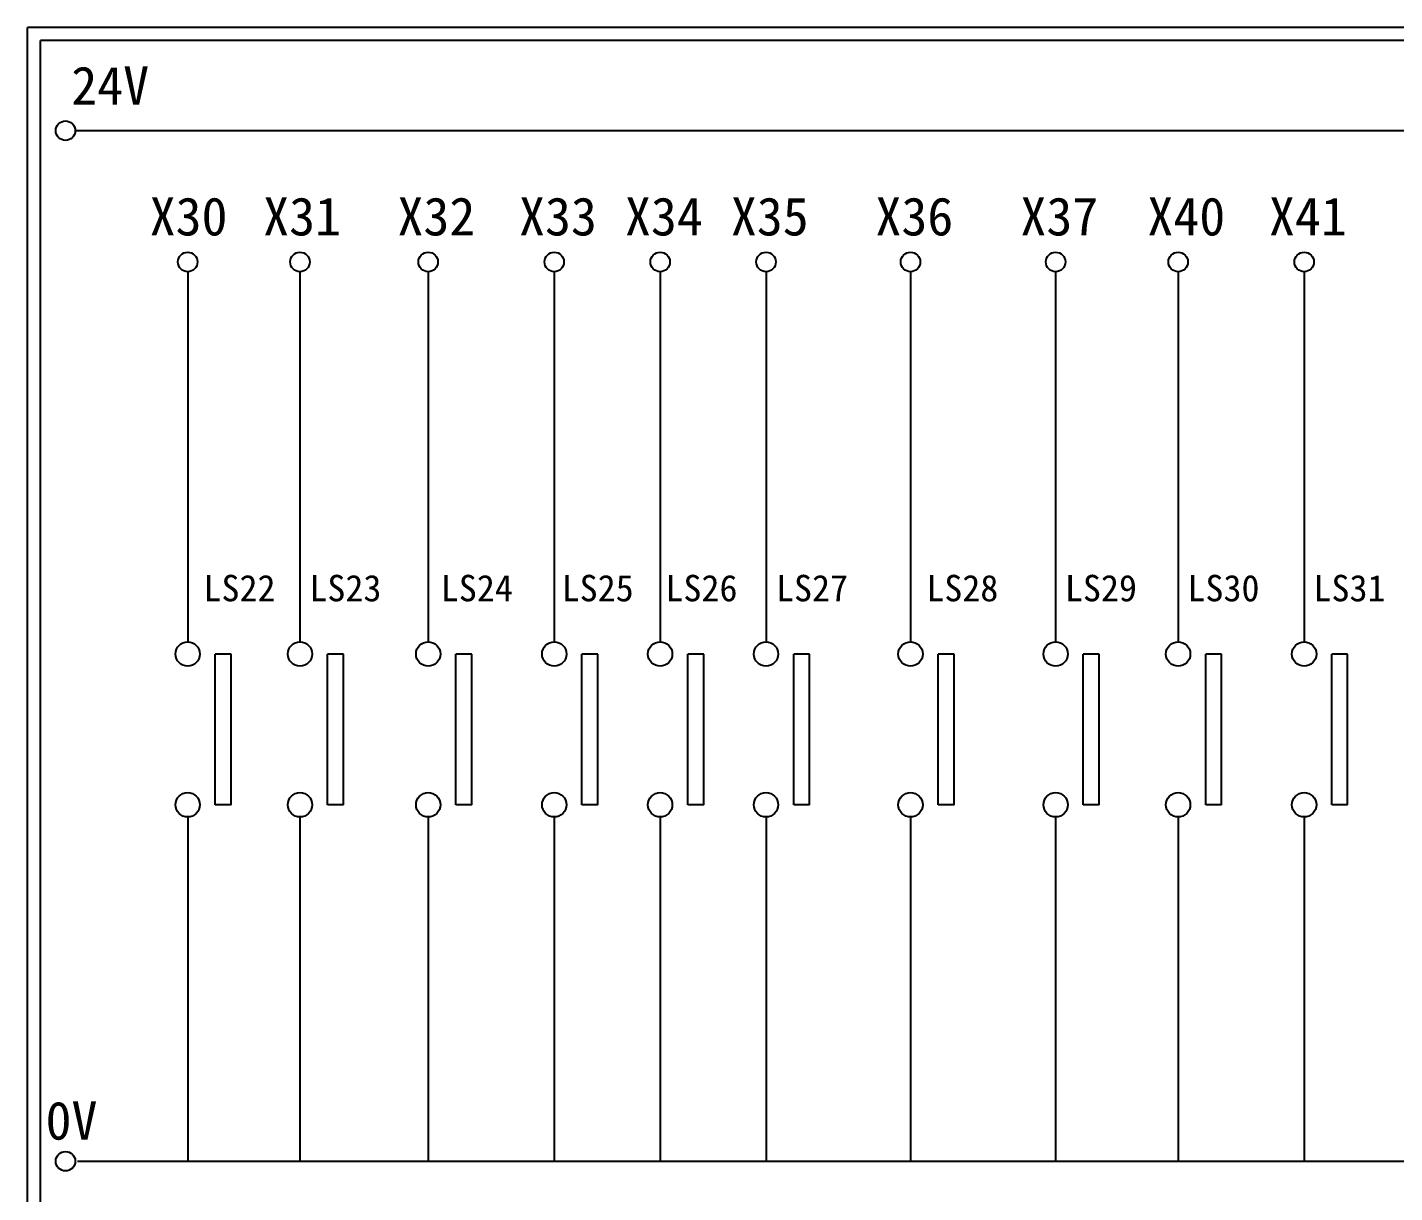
# Model space of a CAD drawing. Extents: x 325 to 612, y 3 to 207.
# Drawn here: x 325.3 to 454.4, y 97 to 207 of the extents above; entities that cross this region are included whole.
import ezdxf

# ---------------------------------------------------------------- set-up
doc = ezdxf.new("R2010")
doc.units = 0
doc.layers.get('0').update_dxf_attribs({"linetype": 'CONTINUOUS'})
doc.layers.add('圖框層', color=7, linetype='CONTINUOUS')
doc.layers.add('標尺寸層', color=3, linetype='CONTINUOUS')
doc.styles.add('STSL', font='KAIU.TTF')

msp = doc.modelspace()

# ---------------------------------------------------------------- linework, layer by layer
for p, q in [((344.57, 147.83), (343.06, 147.83)), ((355.17, 147.83), (353.67, 147.83)), ((367.28, 147.83), (365.78, 147.83)), ((379.18, 147.83), (377.68, 147.83)), ((389.18, 147.83), (387.68, 147.83)), ((399.18, 147.83), (397.68, 147.83)), ((412.82, 147.83), (411.32, 147.83)), ((426.51, 147.83), (425.01, 147.83)), ((438.09, 147.83), (436.58, 147.83)), ((449.98, 147.83), (448.48, 147.83)), ((344.57, 133.6), (343.06, 133.6)), ((355.17, 133.6), (353.67, 133.6)), ((367.28, 133.6), (365.78, 133.6)), ((379.18, 133.6), (377.68, 133.6)), ((389.18, 133.6), (387.68, 133.6)), ((399.18, 133.6), (397.68, 133.6)), ((412.82, 133.6), (411.32, 133.6)), ((426.51, 133.6), (425.01, 133.6)), ((438.09, 133.6), (436.58, 133.6)), ((449.98, 133.6), (448.48, 133.6))]:
    msp.add_line(p, q)
at = {"layer": '圖框層', "color": 7}
for p, q in [((612.32, 206.97), (325.32, 206.97)), ((325.32, 3), (325.32, 206.97)), ((611.07, 205.72), (326.57, 205.72)), ((326.57, 4.25), (326.57, 205.72))]:
    msp.add_line(p, q, dxfattribs=at)
at = {"layer": '標尺寸層', "color": 7}
for p, q in [((329.84, 197.22), (607.44, 197.22)), ((340.46, 183.91), (340.46, 148.99)), ((351.06, 183.91), (351.06, 148.99)), ((363.17, 183.91), (363.17, 148.99)), ((375.07, 183.91), (375.07, 148.99)), ((385.07, 183.91), (385.07, 148.99)), ((395.07, 183.91), (395.07, 148.99)), ((408.71, 183.91), (408.71, 148.99)), ((422.41, 183.91), (422.41, 148.99)), ((433.98, 183.91), (433.98, 148.99)), ((445.88, 183.91), (445.88, 148.99)), ((343.06, 133.6), (343.06, 147.83)), ((344.57, 133.6), (344.57, 147.83)), ((353.67, 133.6), (353.67, 147.83)), ((355.17, 133.6), (355.17, 147.83)), ((365.78, 133.6), (365.78, 147.83)), ((367.28, 133.6), (367.28, 147.83)), ((377.68, 133.6), (377.68, 147.83)), ((379.18, 133.6), (379.18, 147.83)), ((387.68, 133.6), (387.68, 147.83)), ((389.18, 133.6), (389.18, 147.83)), ((397.68, 133.6), (397.68, 147.83)), ((399.18, 133.6), (399.18, 147.83)), ((411.32, 133.6), (411.32, 147.83)), ((412.82, 133.6), (412.82, 147.83)), ((425.01, 133.6), (425.01, 147.83)), ((426.51, 133.6), (426.51, 147.83)), ((436.58, 133.6), (436.58, 147.83)), ((438.09, 133.6), (438.09, 147.83)), ((448.48, 133.6), (448.48, 147.83)), ((449.98, 133.6), (449.98, 147.83)), ((340.46, 132.45), (340.46, 99.96)), ((351.06, 132.46), (351.06, 99.96)), ((351.06, 132.45), (351.06, 99.96)), ((363.17, 132.46), (363.17, 99.96)), ((363.17, 132.45), (363.17, 99.96)), ((375.07, 132.46), (375.07, 99.96)), ((375.07, 132.45), (375.07, 99.96)), ((385.07, 132.46), (385.07, 99.96)), ((385.07, 132.45), (385.07, 99.96)), ((395.07, 132.46), (395.07, 99.96)), ((395.07, 132.45), (395.07, 99.96)), ((408.71, 132.45), (408.71, 99.96)), ((422.41, 132.46), (422.41, 99.96)), ((422.41, 132.45), (422.41, 99.96)), ((433.98, 132.46), (433.98, 99.96)), ((433.98, 132.45), (433.98, 99.96)), ((445.88, 132.46), (445.88, 99.96)), ((445.88, 132.45), (445.88, 99.96)), ((330.05, 99.96), (607.44, 99.96))]:
    msp.add_line(p, q, dxfattribs=at)
for centre, radius in [((328.92, 197.22), 0.92), ((340.46, 184.83), 0.92), ((351.06, 184.83), 0.92), ((363.17, 184.83), 0.92), ((375.07, 184.83), 0.92), ((385.07, 184.83), 0.92), ((395.07, 184.83), 0.92), ((408.71, 184.83), 0.92), ((422.41, 184.83), 0.92), ((433.98, 184.83), 0.92), ((445.88, 184.83), 0.92), ((340.46, 147.83), 1.15), ((351.06, 147.83), 1.15), ((363.17, 147.83), 1.15), ((375.07, 147.83), 1.15), ((385.07, 147.83), 1.15), ((395.07, 147.83), 1.15), ((408.71, 147.83), 1.15), ((422.41, 147.83), 1.15), ((433.98, 147.83), 1.15), ((445.88, 147.83), 1.15), ((340.46, 133.6), 1.15), ((351.06, 133.6), 1.15), ((363.17, 133.6), 1.15), ((375.07, 133.6), 1.15), ((385.07, 133.6), 1.15), ((395.07, 133.6), 1.15), ((408.71, 133.6), 1.15), ((422.41, 133.6), 1.15), ((433.98, 133.6), 1.15), ((445.88, 133.6), 1.15), ((328.92, 99.96), 0.92)]:
    msp.add_circle(centre, radius, dxfattribs=at)

# ---------------------------------------------------------------- texts
at = {"layer": '圖框層', "color": 4, "style": 'STSL'}
for s, height, p in [('24V', 3.6, (329.47, 199.68)), ('X30', 3.6, (336.87, 187.33)), ('X31', 3.6, (347.59, 187.33)), ('X32', 3.6, (360.27, 187.33)), ('X33', 3.6, (371.75, 187.33)), ('X34', 3.6, (381.75, 187.33)), ('X35', 3.6, (391.75, 187.33)), ('X36', 3.6, (405.4, 187.33)), ('X37', 3.6, (419.09, 187.33)), ('X40', 3.6, (431.08, 187.33)), ('X41', 3.6, (442.56, 187.33)), ('LS22', 2.5, (341.95, 152.8)), ('LS23', 2.5, (351.95, 152.8)), ('LS24', 2.5, (364.36, 152.8)), ('LS25', 2.5, (375.77, 152.8)), ('LS26', 2.5, (385.57, 152.8)), ('LS27', 2.5, (396.01, 152.8)), ('LS28', 2.5, (410.2, 152.8)), ('LS29', 2.5, (423.29, 152.8)), ('LS30', 2.5, (434.86, 152.8)), ('LS31', 2.5, (446.76, 152.8)), ('0V', 3.6, (327.04, 102))]:
    msp.add_text(s, height=height, dxfattribs=at).set_placement(p)

doc.saveas('drawing.dxf')
